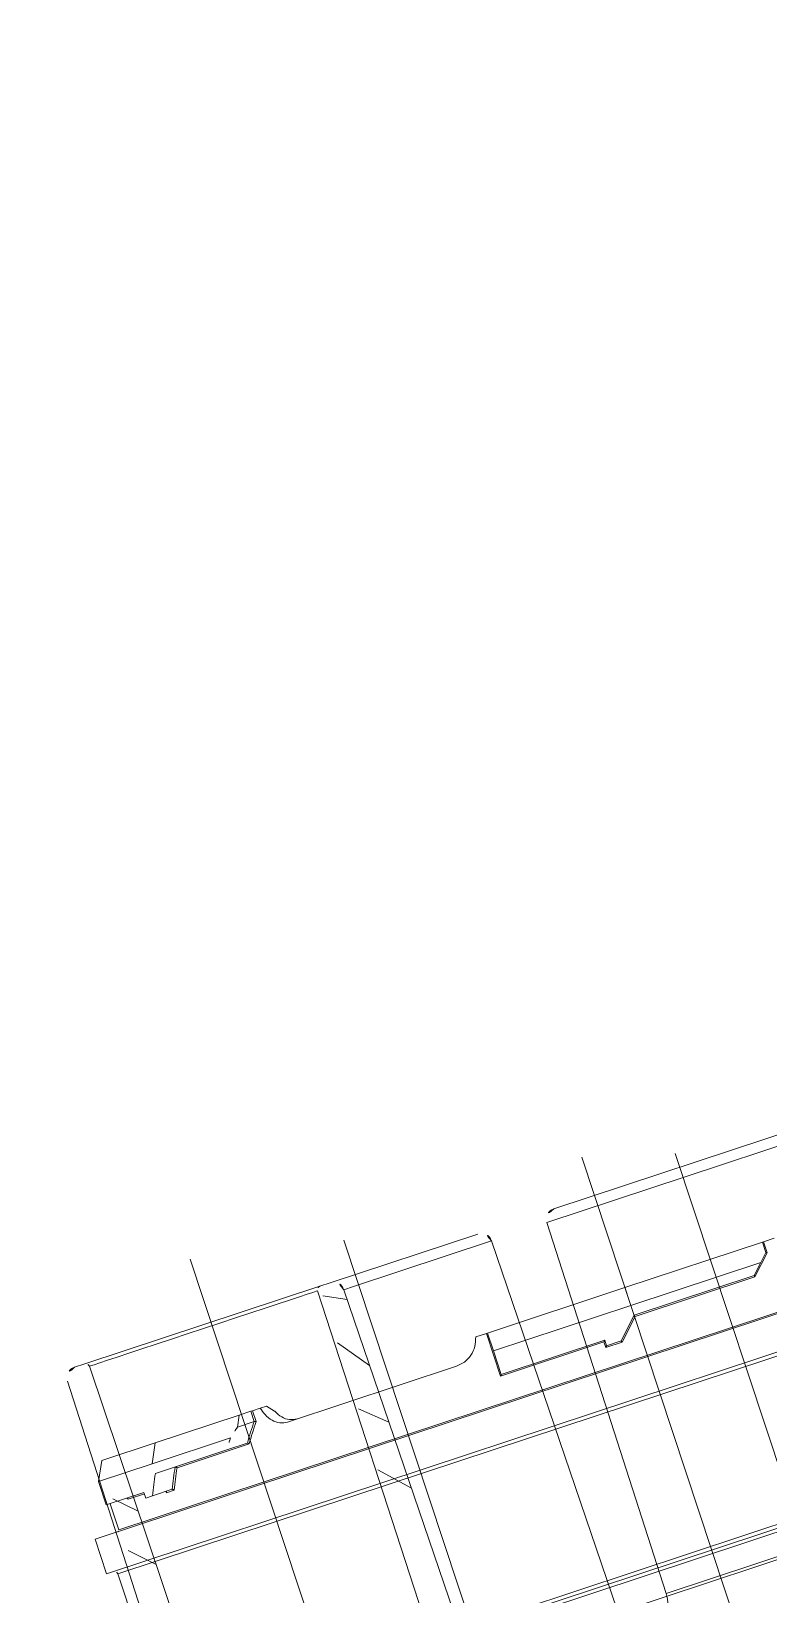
# Model space of a CAD drawing. Header units: metres. Extents: x 1956498 to 1957612, y 2277909 to 2278547.
# Drawn here: x 1957443.4868 to 1957443.5881, y 2278202.1555 to 2278202.3704 of the extents above; entities that cross this region are included whole.
import ezdxf

# ---------------------------------------------------------------- set-up
doc = ezdxf.new("R2010")
doc.units = ezdxf.units.M
doc.linetypes.add('CENTERX2', pattern=[4, 2.5, -0.5, 0.5, -0.5])
for name, color, linetype in [('UBS-100-Circulation intérieure lourde', 252, 'Continuous'), ('UBS-100-HSI150-D3-58', 3, 'Continuous'), ('UBS-100-HSI150-D7-33', 5, 'Continuous'), ('UBS_400_DETAIL POSTE HTA TOOLKIT UBS', 7, 'Continuous')]:
    doc.layers.add(name, color=color, linetype=linetype)
pattern_1 = [(45, (-451.7999274479062, -412.9644927030749), (-26.94076836320746, 26.94076836320746), []), (45, (-442.8196674479059, -412.9644927030749), (-26.94076836320746, 26.94076836320746), []), (45, (-433.8394074479056, -412.9644927030749), (-26.94076836320746, 26.94076836320746), []), (45, (-424.8591274479058, -412.9644927030749), (-26.94076836320746, 26.94076836320746), [])]

# ---------------------------------------------------------------- blocks, each defined once
blk = doc.blocks.new('HSI 150 D7.33 PROFIL')
at = {"linetype": 'Continuous', "lineweight": 0}
h = blk.add_hatch(dxfattribs=at)
h.set_pattern_fill('ANSI34', color=5, scale=2, style=0)
h.set_pattern_definition(pattern_1)
edge = h.paths.add_edge_path(flags=0)
edge.add_spline(control_points=[(-42.18747650339719, 76.50000000000364), (-42.21940463565443, 76.50000000000364), (-42.2515933274135, 76.5038193729124), (-42.28255304953018, 76.51162329729777), (-42.31608868634066, 76.52007652477914), (-42.34898597998836, 76.53343114234303), (-42.37806004763115, 76.55216065332934), (-42.39898626591275, 76.56564132071071), (-42.41838986647053, 76.58227311431256), (-42.43390673914655, 76.6017374834737), (-42.44491371180993, 76.61554463287757), (-42.45415210872488, 76.63107960425259), (-42.46047291289688, 76.64756712245435), (-42.46682336233425, 76.66413196892609), (-42.47031921587222, 76.68212920616861), (-42.47031921587222, 76.6998696217961)], knot_values=[0, 0, 0, 0, 9.57843967694358e-05, 9.57843967694358e-05, 9.57843967694358e-05, 0.0001999657453199459, 0.0001999657453199459, 0.0001999657453199459, 0.0002747402006094652, 0.0002747402006094652, 0.0002747402006094652, 0.0003275764189371982, 0.0003275764189371982, 0.0003275764189371982, 0.0003808495174563271, 0.0003808495174563271, 0.0003808495174563271, 0.0003808495174563271], weights=[1, 1, 1, 1, 1, 1, 1, 1, 1, 1, 1, 1, 1, 1, 1, 1], degree=3, periodic=0)
edge.add_line((-42.47031921587222, 76.6998696217961), (-42.47031921587222, 79.99999999998909))
edge.add_line((-42.47031921587222, 80.00000000000364), (-43.87224300451817, 80.00000000000364))
edge.add_line((-43.87224300451999, 80.00000000000364), (-46.47031921587404, 78.50000000000364))
edge.add_line((-46.47031921587222, 78.50000000000364), (-46.47031921587222, 74.75000000000364))
edge.add_line((-46.47031921587222, 74.75000000000364), (-45.47031921587222, 73.75000000000364))
edge.add_line((-45.47031921587222, 73.75000000000364), (35.02968078412778, 73.75000000000364))
edge.add_arc((37.77038427448679, 77.93193069980407), 5, 236.7604496358561, 270.2999999999885)
edge.add_line((37.79656409364179, 72.9319992385681), (98.03229874809949, 73.24739568995574))
edge.add_arc((98.02968078412778, 73.74738883617101), 0.5, 270.2999979438987, 360.0000000000008)
edge.add_line((98.52968078412778, 73.74738883617101), (98.52968078412778, 75.23942111666474))
edge.add_arc((97.02968078412778, 75.23942111666474), 1.5, 0, 89.49999999999977)
edge.add_line((97.04277058737534, 76.73936400126331), (43.48604810663528, 77.2067464376596))
edge.add_arc((43.52968078412778, 82.20655605297725), 5, 244.3309588677889, 269.5, ccw=False)
edge.add_line((41.36382009114823, 77.70000000000437), (38.42968078412741, 77.70000000000437))
edge.add_line((38.42968078412741, 77.70000000000437), (38.42968078412741, 77.70100000000457))
edge.add_line((38.42968078412741, 77.70100000000457), (32.67290367231908, 77.70100000000457))
edge.add_line((32.67290367231908, 77.70100000000457), (32.67290367231908, 77.4000000000051))
edge.add_line((32.67290367231908, 77.4000000000051), (26.22937280513179, 77.4000000000051))
edge.add_line((26.22937280513361, 77.4000000000051), (26.22937280513361, 77.70100000000457))
edge.add_line((26.22937280513361, 77.70100000000457), (9.9605674517843, 77.70100000000457))
edge.add_line((9.960567451782481, 77.70100000000457), (9.960567451782481, 77.75000000000364))
edge.add_line((9.960567451782481, 77.75000000000364), (9.339680784127268, 77.75000000000364))
edge.add_line((9.339680784127268, 77.75000000000364), (8.289680784127995, 79.5686533479493))
edge.add_line((8.289680784127995, 79.5686533479493), (7.239680784128723, 77.75000000000364))
edge.add_line((7.239680784126904, 77.75000000000364), (6.339680784127268, 77.75000000000364))
edge.add_line((6.339680784127268, 77.75000000000364), (5.289680784127995, 79.5686533479493))
edge.add_line((5.289680784127995, 79.5686533479493), (4.239680784128723, 77.75000000000364))
edge.add_line((4.239680784126904, 77.75000000000364), (3.339680784127268, 77.75000000000364))
edge.add_line((3.339680784127268, 77.75000000000364), (2.289680784127995, 79.5686533479493))
edge.add_line((2.289680784127995, 79.5686533479493), (1.529680784142329, 78.25229473422223))
edge.add_line((1.529680784142329, 78.25229473422223), (1.529680784127777, 79.50000000000364))
edge.add_line((1.529680784127777, 79.50000000000364), (1.029680784127777, 80.00000000000364))
edge.add_line((1.029680784127777, 80.00000000000364), (-8.470319215872223, 80.00000000000364))
edge.add_line((-8.470319215872223, 80.00000000000364), (-8.470319215872223, 79.00000000000364))
edge.add_arc((-8.970319215872223, 79.00000000000364), 0.5, 270, 360, ccw=False)
edge.add_line((-8.970319215872223, 78.50000000000364), (-30.97031921587222, 78.50000000000364))
edge.add_arc((-30.97031921587222, 79.00000000000364), 0.5, 180, 270, ccw=False)
edge.add_line((-31.47031921587222, 79.00000000000364), (-31.47031921587222, 80.00000000000364))
edge.add_line((-31.47031921587222, 80.00000000000364), (-36.47031921587222, 80.00000000000364))
edge.add_line((-36.47031921587222, 80.00000000000364), (-36.47031921587222, 76.70000000000437))
edge.add_arc((-36.67031921587295, 76.70000000000437), 0.2, 270, 360, ccw=False)
edge.add_line((-36.67031921587295, 76.50000000000364), (-42.18747650339901, 76.50000000000364))
h = blk.add_hatch(dxfattribs=at)
h.set_pattern_fill('ANSI34', color=5, scale=2, style=0)
h.set_pattern_definition(pattern_1)
edge = h.paths.add_edge_path(flags=0)
edge.add_line((38.52968078412778, -77.74999999999636), (38.52968078412778, -57.59132472234705))
edge.add_spline(control_points=[(38.52968078412778, -57.59132472234705), (38.52968078412778, -55.29002317176491), (38.60595216607726, -52.98905911443944), (38.59899870188201, -50.68776806895039), (38.59293596542375, -48.68126875726739), (38.52968078412778, -46.67515025566172), (38.52968078412778, -44.66864178457035)], knot_values=[0.07302566017090416, 0.07302566017090416, 0.07302566017090416, 0.07302566017090416, 0.07988167006823357, 0.07988167006823357, 0.07988167006823357, 0.08589778822727799, 0.08589778822727799, 0.08589778822727799, 0.08589778822727799], weights=[1, 1, 1, 1, 1, 1, 1], degree=3, periodic=0)
edge.add_line((38.52968078412778, -44.66864178457035), (38.52968078412778, 12.27803177556052))
edge.add_line((38.52968078412778, 12.27803177556052), (38.82968078412705, 12.27803177556052))
edge.add_line((38.82968078412705, 12.27803177556052), (38.82968078412705, 13.59385217830277))
edge.add_line((38.82968078412705, 13.59385217830277), (38.52968078412778, 13.59385217830277))
edge.add_line((38.52968078412778, 13.59385217830277), (38.52968078412778, 16.03698272908514))
edge.add_line((38.52968078412778, 16.0369827290815), (38.82968078412705, 16.0369827290815))
edge.add_line((38.82968078412705, 16.0369827290815), (38.82968078412705, 17.39553638422876))
edge.add_line((38.82968078412705, 17.39553638422876), (38.52968078412778, 17.39553638422876))
edge.add_line((38.52968078412778, 17.39553638422876), (38.52968078412778, 19.0026111013467))
edge.add_line((38.52968078412778, 19.0026111013467), (38.82968078412705, 19.0026111013467))
edge.add_line((38.82968078412705, 19.0026111013467), (38.82968078412705, 24.21563815759509))
edge.add_line((38.82968078412705, 24.21563815759509), (38.52968078412778, 24.21563815759509))
edge.add_line((38.52968078412778, 24.21563815759509), (38.52968078412778, 31.29344394702639))
edge.add_arc((43.52968078412778, 31.29344394703003), 5, 90.4999999999992, 180, ccw=False)
edge.add_line((43.48604810663528, 36.29325356235131), (97.04277058737534, 36.7606359987476))
edge.add_arc((97.02968078412778, 38.26057888334253), 1.5, 270.5000000000011, 360.0000000000008)
edge.add_line((98.52968078412778, 38.26057888334253), (98.52968078412778, 39.75261116383626))
edge.add_arc((98.02968078412778, 39.75261116383626), 0.5, 0, 89.70000205610212)
edge.add_line((98.03229874810131, 40.25260431005518), (40.0558606032846, 40.55617100447125))
edge.add_arc((40.02968078412778, 35.55623954323528), 5, 89.69999999999989, 180)
edge.add_line((35.02968078412778, 35.55623954323528), (35.02968078412778, -73.74999999999636))
edge.add_line((35.02968078412778, -73.74999999999636), (-45.47031921587222, -73.74999999999636))
edge.add_line((-45.47031921587222, -73.74999999999636), (-46.47031921587222, -74.74999999999636))
edge.add_line((-46.47031921587222, -74.74999999999636), (-46.47031921587222, -78.49999999999636))
edge.add_line((-46.47031921587222, -78.49999999999636), (-43.87224300451817, -79.99999999999636))
edge.add_line((-43.87224300451999, -79.99999999999636), (-42.47031921587404, -79.99999999999636))
edge.add_line((-42.47031921587222, -79.99999999998181), (-42.47031921587222, -76.69993481084384))
edge.add_spline(control_points=[(-42.47031921587222, -76.69993481084384), (-42.47031921587222, -76.68705989888622), (-42.46853347886281, -76.67414367510355), (-42.46514401679633, -76.66179051567815), (-42.4604200115391, -76.64457350927842), (-42.45246189830868, -76.62805261939502), (-42.4424249539843, -76.61328775286165), (-42.42982277475494, -76.59474929251519), (-42.41366234989255, -76.57840537745142), (-42.39590230221802, -76.56472801879136), (-42.3718997971082, -76.54624322206291), (-42.34432842457682, -76.5320015332436), (-42.31582069142678, -76.52174886958164), (-42.27498974634727, -76.50706422437361), (-42.23086780299855, -76.49999999999636), (-42.18747650339719, -76.49999999999636)], knot_values=[0, 0, 0, 0, 3.842916870896637e-05, 3.842916870896637e-05, 3.842916870896637e-05, 9.229715289452037e-05, 9.229715289452037e-05, 9.229715289452037e-05, 0.0001600213967770137, 0.0001600213967770137, 0.0001600213967770137, 0.0002517404017867858, 0.0002517404017867858, 0.0002517404017867858, 0.0003837556063044025, 0.0003837556063044025, 0.0003837556063044025, 0.0003837556063044025], weights=[1, 1, 1, 1, 1, 1, 1, 1, 1, 1, 1, 1, 1, 1, 1, 1], degree=3, periodic=0)
edge.add_line((-42.18747650339719, -76.49999999999636), (-36.67031921587295, -76.49999999999636))
edge.add_arc((-36.67031921587295, -76.69999999999709), 0.2, -7.958078640513122e-13, 89.9999999999992, ccw=False)
edge.add_line((-36.47031921587222, -76.69999999999709), (-36.47031921587222, -79.99999999999636))
edge.add_line((-36.47031921587222, -79.99999999999636), (-31.47031921587222, -79.99999999999636))
edge.add_line((-31.47031921587222, -79.99999999999636), (-31.47031921587222, -78.99999999999636))
edge.add_arc((-30.97031921587222, -78.99999999999636), 0.5, 89.9999999999992, 180, ccw=False)
edge.add_line((-30.97031921587222, -78.49999999999636), (-8.970319215872223, -78.49999999999636))
edge.add_arc((-8.970319215872223, -78.99999999999636), 0.5, -7.958078640513122e-13, 89.9999999999992, ccw=False)
edge.add_line((-8.470319215872223, -78.99999999999636), (-8.470319215872223, -79.99999999999636))
edge.add_line((-8.470319215872223, -79.99999999999636), (1.029680784127777, -79.99999999999636))
edge.add_line((1.029680784127777, -79.99999999999636), (1.529680784127777, -79.49999999999636))
edge.add_line((1.529680784127777, -79.49999999999636), (1.529680784127777, -77.74999999999636))
edge.add_line((1.529680784127777, -77.74999999999636), (2.739680784128723, -77.74999999999636))
edge.add_line((2.739680784126904, -77.74999999999636), (3.789680784126176, -79.56865334794202))
edge.add_line((3.789680784127995, -79.56865334794202), (4.839680784127268, -77.74999999999636))
edge.add_line((4.839680784127268, -77.74999999999636), (5.739680784126904, -77.74999999999636))
edge.add_line((5.739680784126904, -77.74999999999636), (6.789680784126176, -79.56865334794202))
edge.add_line((6.789680784127995, -79.56865334794202), (7.839680784127268, -77.74999999999636))
edge.add_line((7.839680784127268, -77.74999999999636), (8.739680784126904, -77.74999999999636))
edge.add_line((8.739680784126904, -77.74999999999636), (9.789680784126176, -79.56865334794202))
edge.add_line((9.789680784127995, -79.56865334794202), (10.83968078412727, -77.74999999999636))
edge.add_line((10.83968078412727, -77.74999999999636), (11.7396807841269, -77.74999999999636))
edge.add_line((11.7396807841269, -77.74999999999636), (12.78968078412618, -79.56865334794202))
edge.add_line((12.789680784128, -79.56865334794202), (13.83968078412727, -77.74999999999636))
edge.add_line((13.83968078412727, -77.74999999999636), (14.7396807841269, -77.74999999999636))
edge.add_line((14.7396807841269, -77.74999999999636), (15.78968078412618, -79.56865334794202))
edge.add_line((15.789680784128, -79.56865334794202), (16.83968078412727, -77.74999999999636))
edge.add_line((16.83968078412727, -77.74999999999636), (17.7396807841269, -77.74999999999636))
edge.add_line((17.7396807841269, -77.74999999999636), (18.78968078412618, -79.56865334794202))
edge.add_line((18.789680784128, -79.56865334794202), (19.83968078412727, -77.74999999999636))
edge.add_line((19.83968078412727, -77.74999999999636), (20.7396807841269, -77.74999999999636))
edge.add_line((20.7396807841269, -77.74999999999636), (21.78968078412618, -79.56865334794202))
edge.add_line((21.789680784128, -79.56865334794202), (22.83968078412727, -77.74999999999636))
edge.add_line((22.83968078412727, -77.74999999999636), (23.7396807841269, -77.74999999999636))
edge.add_line((23.7396807841269, -77.74999999999636), (24.78968078412618, -79.56865334794202))
edge.add_line((24.789680784128, -79.56865334794202), (25.83968078412727, -77.74999999999636))
edge.add_line((25.83968078412727, -77.74999999999636), (26.7396807841269, -77.74999999999636))
edge.add_line((26.7396807841269, -77.74999999999636), (27.78968078412618, -79.56865334794202))
edge.add_line((27.789680784128, -79.56865334794202), (28.83968078412727, -77.74999999999636))
edge.add_line((28.83968078412727, -77.74999999999636), (29.7396807841269, -77.74999999999636))
edge.add_line((29.7396807841269, -77.74999999999636), (30.78968078412618, -79.56865334794202))
edge.add_line((30.789680784128, -79.56865334794202), (31.83968078412727, -77.74999999999636))
edge.add_line((31.83968078412727, -77.74999999999636), (32.7396807841269, -77.74999999999636))
edge.add_line((32.7396807841269, -77.74999999999636), (33.78968078412618, -79.56865334794202))
edge.add_line((33.789680784128, -79.56865334794202), (34.83968078412727, -77.74999999999636))
edge.add_line((34.83968078412727, -77.74999999999636), (35.7396807841269, -77.74999999999636))
edge.add_line((35.7396807841269, -77.74999999999636), (36.78968078412618, -79.56865334794202))
edge.add_line((36.789680784128, -79.56865334794202), (37.83968078412727, -77.74999999999636))
edge.add_line((37.83968078412727, -77.74999999999636), (38.52968078412778, -77.74999999999636))
at = {"color": 5, "linetype": 'Continuous', "lineweight": 15}
for p, q in [((43.48604810663528, 77.20674643765597), (97.04277058737534, 76.73936400126331)), ((98.52968078412778, 73.74738883617101), (98.52968078412778, 75.23942111666474)), ((37.79656409364179, 72.9319992385681), (98.03229874810131, 73.2473956899521)), ((98.52968078412778, 73.74738883617101), (98.52968078412778, 39.75261116383626)), ((98.03229874810131, 40.25260431005518), (40.0558606032846, 40.55617100447125)), ((98.52968078412778, 38.26057888334253), (98.52968078412778, 39.75261116383626)), ((97.04277058737534, 36.76063599874396), (43.48604810663528, 36.29325356235131)), ((97.04277058737534, 35.38304625548699), (97.04277058737534, 36.76063599874396)), ((98.52968078412778, 38.26057888334253), (98.52968078412778, 16.89362513882588)), ((97.04277058737534, 15.39368225422731), (97.04277058737534, 35.38304625548699)), ((43.48604810663528, 14.92629981783102), (97.04277058737534, 15.39368225422731)), ((97.04277058737534, 7.361300999240484), (43.48604810663528, 7.828683435636776)), ((43.48604810663528, 7.828683435636776), (43.48604810663528, -12.62806300201919)), ((97.04277058737534, -12.62806300201919), (97.04277058737534, 7.361300999240484)), ((98.52968078412778, 5.861358114645554), (98.52968078412778, -31.1174841186803)), ((97.04277058737534, -31.14061925220085), (97.04277058737534, -12.62806300201919))]:
    blk.add_line(p, q, dxfattribs=at)
at = {"color": 5, "linetype": 'CENTERX2', "lineweight": 0}
for p, q in [((34.02968078412778, 55.50000000000364), (107.653353649057, 55.50000000000364)), ((42.52968078412778, 34.60368400316293), (103.4994261270203, 34.60368400316293)), ((104.0928443444536, 3.637978807091713e-12), (-49.0930020688138, 3.637978807091713e-12)), ((42.52968078412778, -12.34991183457169), (100.5323350398503, -12.34991183457169))]:
    blk.add_line(p, q, dxfattribs=at)
at = {"color": 5, "linetype": 'Continuous', "lineweight": 15, "flags": 128}
blk.add_lwpolyline([(98.03229874810131, 40.25260431005518), (98.03229874828321, 40.42052401089677), (98.03229874882709, 40.92086475255928), (98.03229874972203, 41.7434410404021), (98.03229875094985, 42.8715075933178), (98.03229875248326, 44.28210022937128), (98.03229875429315, 45.94650335029655), (98.03229875634315, 47.83083450830236), (98.0322987585896, 49.89673415496509), (98.03229876098885, 52.10214653104777), (98.03229876348996, 54.40217580045646), (98.03229876604382, 56.75000000000364), (98.03229876859768, 59.09782419955081), (98.0322987710988, 61.39785346895951), (98.03229877349804, 63.60326584504219), (98.0322987757445, 65.66916549170492), (98.0322987777945, 67.55349664971072), (98.03229877960439, 69.217899770636), (98.0322987811378, 70.62849240668947), (98.03229878236561, 71.75655895960517), (98.03229878325874, 72.579135247448), (98.03229878380444, 73.0794759891105), (98.03229874810131, 73.2473956899521)], dxfattribs=at)
at = {"color": 5, "linetype": 'Continuous', "lineweight": 15}
for centre, radius, start, end in [((97.02968078412778, 75.23942111666474), 1.500000000000114, 0, 89.50000000003529), ((98.02968078412778, 73.74738883617101), 0.5000000000001137, 270.2999979438461, 0), ((98.02968078412778, 39.75261116383626), 0.5000000000001137, 0, 89.70000205615389), ((97.02968078412778, 38.26057888334253), 1.500000000000114, 270.4999999999647, 0), ((97.02968078412778, 16.89362513882588), 1.500000000000114, 270.4999999999647, 0), ((43.52968078412778, 12.82849305095806), 5.000000000000028, 196.8699471623448, 269.5000000000352), ((97.02968078412778, 5.861358114645554), 1.500000000000114, 0, 89.50000000003529)]:
    blk.add_arc(centre, radius, start, end, dxfattribs=at)
blk = doc.blocks.new('HSI 150 D3.58 PROFIL')
at = {"color": 3, "linetype": 'Continuous', "lineweight": 15}
for p, q in [((-43.10000000000036, 71.4050140073814), (-43.10000000000036, -94.5949859926186)), ((-75.19684949293332, -91.5949859926186), (-75.19684949293332, 68.4050140073814)), ((-70.19684949293332, -51.5949859926186), (-70.19684949293332, 68.4050140073814)), ((-69.69684949293332, 66.9050140073814), (-69.69684949293332, -50.8449859926186)), ((-47.69684949293332, -90.0949859926186), (-47.69684949293332, 66.9050140073814)), ((-47.19684949293332, -91.0949859926186), (-47.19684949293332, 67.9050140073814)), ((-46.69684949293332, 68.4050140073814), (-46.69684949293332, -91.5949859926186)), ((-75.39684949293405, -88.0949859926186), (-75.39684949293405, 64.9050140073814)), ((-85.19684949293332, 8.452602012581337), (-85.19684949293332, 9.99265793343875)), ((-85.19684949293332, 8.452602012581337), (-83.61400678045356, 8.452602012581337)), ((-85.19684949293332, 8.305014007364662), (-85.19684949293332, 8.452602012581337)), ((-85.19684949293332, 8.305014007379214), (-83.6968494928933, 8.305014007379214)), ((-85.19684949293332, -11.5949859926186), (-85.19684949293332, 8.305014007379214)), ((-83.69684949278053, 8.305014007175487), (-82.59877328158109, 7.206937795941485)), ((-83.61400678043537, 8.45260201259589), (-80.99684949293078, 5.842269124714221)), ((-82.59877328157927, 7.206937795941485), (-82.59877328157927, -11.59498599262224)), ((-82.59877328157927, 7.206937795941485), (-81.19684949291877, 5.805014007237332)), ((-81.19684949293332, 5.805014007321006), (-81.19684949293332, -11.5949859926186)), ((-80.9968494929326, 5.842269124714221), (-80.9968494929326, -11.51235929764516)), ((-85.19684949293332, -11.5949859926186), (-82.59877328157927, -11.59498599262224)), ((-85.19684949293332, -31.49498599263097), (-85.19684949293332, -11.5949859926186)), ((-82.59877328157927, -11.59498599262224), (-82.59877328157927, -31.49498599262733)), ((-81.19684949292241, -11.59498599260769), (-78.39684949293041, -14.39498599259969)), ((-80.99684949293442, -11.51235929764516), (-78.19684949293878, -14.30505812423871)), ((-78.39684949293405, -14.39498599259969), (-78.39684949293405, -16.49498599266735)), ((-78.19684949293332, -14.30505812423507), (-78.19684949293332, -16.68168742683338)), ((-78.39684949293405, -16.49498599266735), (-79.19684949293332, -16.49498599264916)), ((-79.19684949293332, -16.49498599264916), (-79.19684949293332, -31.49498599262733)), ((-78.9968494929326, -16.68168742683338), (-78.9968494929326, -31.64257399784765)), ((-78.19684949293332, -16.68168742683338), (-78.9968494929326, -16.68168742683338)), ((-82.59877328157927, -31.49498599262733), (-85.1968494929315, -31.49498599262733)), ((-85.19684949293332, -31.64257399784765), (-85.19684949293332, -31.4949859926237)), ((-85.19684949293332, -33.18262991868323), (-85.19684949293332, -31.64257399784765)), ((-78.9968494929326, -31.64257399784765), (-85.19684949293332, -31.64257399784765)), ((-79.19684949293332, -31.49498599262733), (-82.59877328157927, -31.49498599262733)), ((-82.19684949293332, -36.95277548345621), (-82.19684949293332, -61.42148608719799)), ((-69.69684949293332, -50.8449859926186), (-69.69684949293332, -90.0949859926186)), ((-70.19684949293332, -91.5949859926186), (-70.19684949293332, -51.5949859926186)), ((-84.19684949293332, -62.64000680788376), (-85.19684949293332, -63.45865001411221)), ((-85.19684949293332, -63.45865001411221), (-85.19684949293332, -64.35954445492098)), ((-85.19684949293332, -65.50677020258445), (-85.19684949293332, -64.35954445492098)), ((-85.19684949293332, -65.50677020258445), (-83.61400678046266, -65.50677020258445)), ((-85.19684949293332, -65.7477160435883), (-85.19684949293332, -65.50677020258445)), ((-83.69597497921677, -65.7477160436465), (-85.19684949293332, -65.7477160435883)), ((-85.19684949293332, -65.7477160435883), (-85.19684949293332, -67.40728522241989)), ((-83.69684949294606, -65.76147039802527), (-83.69597497914219, -65.74771604368289)), ((-83.69684949294606, -68.18232131106197), (-83.69684949294606, -65.76147039802527)), ((-85.19684949293332, -67.40728522247082), (-83.69684949297516, -68.18232131113837)), ((-85.19684949293332, -79.57798018969697), (-85.19684949293332, -67.40728522241989)), ((-81.19684949293332, -67.5873155224399), (-81.19423794653267, -67.56050221362602)), ((-81.19684949293332, -67.5873155225454), (-81.19684949293332, -70.51842867369851)), ((-80.9968494929326, -67.38328907301911), (-80.9968494929326, -77.80457739081612)), ((-82.59877328157563, -69.53543592179994), (-82.59877328158109, -80.87701829535945)), ((-81.19684949293332, -70.51842867369851), (-81.19684949293332, -80.87701829535945)), ((-78.39684949293405, -79.37481675410163), (-78.39684949293405, -79.37921958533843)), ((-78.39684949293405, -79.37921958529842), (-78.39684949293405, -82.23457004671582)), ((-78.19684949291695, -79.15938039831963), (-78.19684949293332, -80.24266033068488)), ((-82.59877328158109, -80.87701829535945), (-85.19684949293332, -79.57798018969697)), ((-85.19684949293332, -87.30728522250502), (-85.19684949293332, -79.57798018969697)), ((-82.59877328158109, -80.87701829535945), (-82.59877328158109, -88.64932638874598)), ((-78.19684949293332, -80.24266033068488), (-78.35080039394234, -80.24266033068488)), ((-78.39684949293405, -83.19693824270144), (-79.19684949293332, -83.19693824269052)), ((-79.19684949293332, -83.19693824269052), (-79.19684949293332, -88.64932638874598)), ((-78.9968494929326, -83.19693824270144), (-78.9968494929326, -85.55435820782805)), ((-78.39684949293405, -82.23457004671582), (-78.39684949293405, -83.19693824270144)), ((-78.9968494929326, -85.55435820782805), (-79.07700266634674, -85.55435820782805)), ((-82.59877328158109, -88.64932638874598), (-85.19684949293514, -87.30728522249046)), ((-79.19684949293332, -88.0949859926186), (-75.39684949293405, -88.0949859926186)), ((-79.19684949293332, -88.64932638874598), (-82.59877328158109, -88.64932638874598)), ((-69.69684949293332, -90.0949859926186), (-47.69684949293332, -90.0949859926186)), ((-75.19684949293332, -91.5949859926186), (-70.19684949293332, -91.5949859926186))]:
    blk.add_line(p, q, dxfattribs=at)
for centre, radius, start, end in [((-75.39684949293405, -88.29498599261933), 0.2000000000000455, 0, 90), ((-69.69684949293332, -90.5949859926186), 0.5000000000000568, 90, 180)]:
    blk.add_arc(centre, radius, start, end, dxfattribs=at)
for centre, major_axis, ratio, start_param, end_param in [((-63.65542813692991, -11.66569667073782), (-66.42414846898377, 66.42414847069415), 0.5773502691896221, 1.830030252550944, 1.863686237892982), ((-63.51400678069149, -11.5949859926186), (66.51069344903999, -66.16428535554093), 0.5773463333434169, 4.968570452199137, 5.00376722989132), ((14.88614470075663, -50.93648309008859), (126.6627665305903, -98.8952996797749), 0.5085678802247583, 4.281702949754272, 4.293302228151195), ((-63.79684949315379, -11.5949859926186), (-69.28203230141735, 69.28203230320122), 0.5773502691896204, 1.857151794037512, 1.875142683175731), ((-81.0554281367331, -11.66569667073782), (-66.4241484702664, 66.42414847026669), 0.5773502691896204, 2.092551276626165, 2.129064089267149), ((-80.91400678049649, -11.5949859926186), (66.51069345032198, -66.16428535511284), 0.5773463333433796, 5.232646524591429, 5.269159805812451), ((-81.19684949291332, -11.5949859926186), (-69.28203230275506, 69.28203230275534), 0.5773502691896203, 2.094395102392936, 2.129402252168336)]:
    blk.add_ellipse(centre, major_axis=major_axis, ratio=ratio, start_param=start_param, end_param=end_param, dxfattribs=at)
for points, knots in [([(-83.61400678045356, 8.452602012581337), (-83.61444139006198, 8.451616114329227), (-83.62380958355607, 8.430364661511703), (-83.6423537407918, 8.390239040229062), (-83.66642817606771, 8.343595628441108), (-83.68606154145164, 8.311392147017614), (-83.69266818592587, 8.307141542736645), (-83.69597497917857, 8.305014007401041)], [0, 0, 0, 0, 0.01218882533923799, 0.2627352733012942, 0.5171300318791019, 0.7583113244075596, 1, 1, 1, 1]), ([(-80.9968494929326, 5.842269124714221), (-80.99789478591993, 5.841856829974859), (-81.00497120541331, 5.839065678999759), (-81.03446287623592, 5.827816707038437), (-81.08327440128232, 5.811612411162059), (-81.13717868837193, 5.798839545583178), (-81.17765095973664, 5.794596266128792), (-81.18870585945842, 5.799798941079644), (-81.19423794652903, 5.802402460929443)], [0, 0, 0, 0, 0.01154587285239369, 0.07816319517541, 0.3261532491187226, 0.5571406877737168, 0.7783845771581019, 1, 1, 1, 1]), ([(-80.9968494929326, -11.51235929764516), (-80.99788483108932, -11.51278797856503), (-81.01748913245319, -11.52090512354698), (-81.05874862067867, -11.53798185001506), (-81.11461566366233, -11.56108685930667), (-81.16025442487262, -11.57994190311365), (-81.19086665431314, -11.59256657880542), (-81.19485441543475, -11.59417923843648), (-81.19684945043628, -11.5949860351102)], [0, 0, 0, 0, 0.01032068066398637, 0.1954238165649495, 0.4105274360449735, 0.6110668281999526, 0.8054208193091901, 0.9999999999999999, 0.9999999999999999, 0.9999999999999999, 0.9999999999999999]), ([(-78.19684949293332, -14.30505812423507), (-78.1978850599262, -14.30548663329319), (-78.2175344255811, -14.31361737832412), (-78.25883738041557, -14.33093114018629), (-78.31472533775377, -14.3550224927094), (-78.36033364839386, -14.37550191744231), (-78.39090858546115, -14.39017309474002), (-78.39486842850602, -14.39332138896498), (-78.39684949293405, -14.39489644475179)], [0, 0, 0, 0, 0.0103185544908889, 0.1957894098654838, 0.4107744049883394, 0.6112194027644453, 0.8054974901357099, 1, 1, 1, 1]), ([(-78.9968494929326, -16.68168742683338), (-78.99751660456604, -16.68102280579842), (-79.01236009008062, -16.6662347370293), (-79.05366891865924, -16.62539257625394), (-79.11207445814034, -16.56887399260086), (-79.160213790954, -16.52411349813337), (-79.18823574313865, -16.49958552325188), (-79.19368913812468, -16.49652222951045), (-79.19642400688463, -16.49498599266008)], [0, 0, 0, 0, 0.007700147548850676, 0.1713311879981576, 0.4772838534796945, 0.6989762532276933, 0.8490370782218041, 1, 1, 1, 1]), ([(-78.19684949293332, -16.68168742683338), (-78.19751660456677, -16.68102280579842), (-78.21236009007953, -16.6662347370293), (-78.25366891865997, -16.62539257625394), (-78.31207445814107, -16.56887399260086), (-78.36021379095473, -16.52411349813337), (-78.38823574313756, -16.49958552325188), (-78.39368913812541, -16.49652222951045), (-78.39642400688354, -16.49498599266008)], [0, 0, 0, 0, 0.00770014754886333, 0.1713311879981685, 0.4772838534796967, 0.6989762532276788, 0.8490370782218082, 1, 1, 1, 1]), ([(-78.9968494929326, -31.64257399784765), (-78.99751657705747, -31.64193164617245), (-79.01459087378134, -31.62549038680299), (-79.05768844920203, -31.58544299117057), (-79.11622142334272, -31.53645320979922), (-79.16644382906088, -31.50138224942202), (-79.18265719655574, -31.49696585773927), (-79.18992563718166, -31.4949859926237)], [0, 0, 0, 0, 0.00864576056558864, 0.2212918519975395, 0.5574409241607183, 0.8016010944641575, 1, 1, 1, 1]), ([(-85.19684949293332, -33.18262991868323), (-84.77510403697124, -33.33458544455061), (-83.93193179111768, -33.63838168042275), (-82.9589827553009, -34.5716436270377), (-82.31566290604678, -35.70981166447746), (-82.23565615986809, -36.54680041993561), (-82.19684949293332, -36.95277548345621)], [0, 0, 0, 0, 0.2514985033688994, 0.5028069773280802, 0.7588402859111664, 1, 1, 1, 1]), ([(-82.19684949293332, -60.02150170411187), (-82.24284428397186, -60.37242775718187), (-82.33483633277501, -61.0742986836849), (-83.04874162183478, -61.98693058060235), (-83.76779229398562, -62.45398984872008), (-84.18102524544156, -62.6331462345006), (-84.19684949293332, -62.64000680788376)], [0, 0, 0, 0, 0.3293979761046917, 0.6588136180071801, 0.986934687250454, 1, 1, 1, 1]), ([(-82.19684949293332, -61.42148608719799), (-82.24258926569382, -61.7739141545826), (-82.33407110077678, -62.47878793058044), (-83.04804174563105, -63.39179373318257), (-84.03416831697177, -64.05624034337234), (-84.83472423982494, -64.2650782500532), (-85.19684949293332, -64.35954445492098)], [0, 0, 0, 0, 0.2618177103639088, 0.5236485263408204, 0.7845261111145898, 1, 1, 1, 1]), ([(-83.61400678046266, -65.50677020258445), (-83.61444139008745, -65.50749962514237), (-83.62380958387439, -65.52322263611131), (-83.64235374072632, -65.55957062531161), (-83.66642817615138, -65.62144491205254), (-83.68606154150257, -65.68764712666962), (-83.6926681859677, -65.72767904993452), (-83.69597497921677, -65.7477160436465)], [0, 0, 0, 0, 0.01218882540603602, 0.2627352733399033, 0.5171300319019344, 0.7583113244162485, 1, 1, 1, 1]), ([(-80.9968494929326, -67.38328907301911), (-80.99789478591993, -67.38358348589827), (-81.00497120540058, -67.38557660078732), (-81.03446287625229, -67.39510952230557), (-81.08327440127687, -67.41861007187981), (-81.13717868837375, -67.4609616252128), (-81.17765095973664, -67.50988477363353), (-81.1887058594566, -67.54362029959157), (-81.19423794652903, -67.56050221364785)], [0, 0, 0, 0, 0.01154587287702613, 0.07816319519818901, 0.3261532491355905, 0.5571406877847336, 0.7783845771632889, 1, 1, 1, 1]), ([(-80.9968494929326, -77.80457739081612), (-80.99788483108932, -77.80479668926273), (-81.01748913234223, -77.80894914211967), (-81.05874862073324, -77.82311473301525), (-81.11461566364778, -77.85841681466991), (-81.16025442487626, -77.90714504723655), (-81.19086665431314, -77.96268342011172), (-81.19485441543293, -78.0002349415845), (-81.19684945043628, -78.0190215733528)], [0, 0, 0, 0, 0.01032068072035325, 0.1954238166130781, 0.4105274360833594, 0.6110668282291967, 0.8054208193297037, 1, 1, 1, 1]), ([(-78.19684949291695, -79.15938039831963), (-78.19788505991528, -79.15958605996275), (-78.21753442546833, -79.16348838673366), (-78.25883738046832, -79.1772469047537), (-78.31472533773922, -79.212345221742), (-78.3603336483975, -79.26128886598599), (-78.39090858546115, -79.31743702254971), (-78.39486842850602, -79.35568281782616), (-78.39684949293405, -79.37481675410163)], [0, 0, 0, 0, 0.01031855459840989, 0.1957894099529399, 0.4107744050523649, 0.6112194028066892, 0.8054974901567935, 1, 1, 1, 1]), ([(-78.19684949293332, -80.24266033068488), (-78.19751660456677, -80.24236828019275), (-78.21236009007771, -80.23587004658111), (-78.2536689186636, -80.2220042787958), (-78.31207445814107, -80.21917208502782), (-78.36021379095473, -80.2421112018892), (-78.38823574313756, -80.27665191724736), (-78.39368913812541, -80.30694129885524), (-78.39642400688354, -80.32213137470535)], [0, 0, 0, 0, 0.00770014754890437, 0.1713311880024234, 0.4772838534839539, 0.698976253231945, 0.8490370782257972, 1, 1, 1, 1]), ([(-78.9968494929326, -85.55435820782805), (-78.99751657705747, -85.55419007623277), (-79.01459087376861, -85.54988667788348), (-79.05768844921113, -85.5443827063973), (-79.11622142333908, -85.55689792190606), (-79.16644382906088, -85.59349576963359), (-79.18265719655574, -85.63093297311207), (-79.18992563717984, -85.64771604367343)], [0, 0, 0, 0, 0.00864576056559785, 0.2212918519886987, 0.5574409241524767, 0.8016010944567438, 0.9999999999999999, 0.9999999999999999, 0.9999999999999999, 0.9999999999999999])]:
    blk.add_open_spline(points, degree=3, knots=knots, dxfattribs=at)
blk = doc.blocks.new('UBS_PDT C1752')
at = {"layer": 'UBS-100-HSI150-D3-58', "xscale": 0.001, "yscale": 0.001, "zscale": 0.001, "rotation": 180}
blk.add_blockref('HSI 150 D3.58 PROFIL', (2.667003043403383, -0.8968695892253891), dxfattribs=at)
at = {"layer": 'UBS-100-HSI150-D7-33', "xscale": 0.001, "yscale": 0.001, "zscale": 0.001}
blk.add_blockref('HSI 150 D7.33 PROFIL', (2.667003043403383, -0.8852746032061987), dxfattribs=at)

msp = doc.modelspace()

# ---------------------------------------------------------------- hatches: boundary and pattern name
at = {"layer": 'UBS-100-Circulation intérieure lourde', "transparency": 33554687}
h = msp.add_hatch(color=256, dxfattribs=at)
h.dxf.hatch_style = 1
edge = h.paths.add_edge_path()
edge.add_line((1957100.904591382, 2278468.555866703), (1957100.753361517, 2278472.558173093))
edge.add_line((1957100.753361517, 2278472.558173093), (1957132.816654769, 2278473.769706397))
edge.add_line((1957132.816654769, 2278473.769706397), (1957132.808612478, 2278474.269761042))
edge.add_line((1957132.808612478, 2278474.269761042), (1957136.783818054, 2278474.420594237))
edge.add_line((1957136.783818054, 2278474.420594237), (1957136.813778432, 2278473.92137124))
edge.add_line((1957136.813778432, 2278473.92137124), (1957168.819853343, 2278475.135793599))
edge.add_line((1957168.819853343, 2278475.135793599), (1957168.958625583, 2278471.138123934))
edge.add_arc((1957169.336977691, 2278460.238777386), 10.90591149256798, 91.98812632865867, 146.5138370634228)
edge.add_arc((1957147.782390997, 2278474.560560356), 14.97295363485333, 272.12011294739364, 326.31405675284907, ccw=False)
edge.add_line((1957148.336308048, 2278459.597856174), (1957137.373009112, 2278459.181870291))
edge.add_line((1957137.373009112, 2278459.181870291), (1957139.756809385, 2278396.356865772))
edge.add_arc((1957150.748899526, 2278396.773944095), 11.00000000018047, 182.1729597419471, 212.5768232497092)
edge.add_arc((1957160.318095263, 2278402.888247491), 22.35580085564231, 212.576823236195, 215.8159889456511)
edge.add_line((1957142.18976407, 2278389.805990803), (1957161.181589846, 2278366.263666817))
edge.add_line((1957161.181589846, 2278366.263666817), (1957173.172571108, 2278351.399553539))
edge.add_arc((1957181.763192118, 2278358.269868718), 11.0000000000305, 218.6509348811032, 236.6019506149951)
edge.add_line((1957175.708216624, 2278349.086336078), (1957180.739224132, 2278345.769243584))
edge.add_arc((1957186.794199627, 2278354.952776224), 10.99999999965227, 236.6019506092874, 248.5926727573044)
edge.add_line((1957182.779245289, 2278344.711675617), (1957212.706367968, 2278332.978949256))
edge.add_arc((1957216.721322306, 2278343.220049854), 10.99999999124453, 248.592672742742, 263.4648716894179)
edge.add_line((1957215.469386391, 2278332.291524964), (1957237.256257819, 2278329.795692536))
edge.add_arc((1957238.508193734, 2278340.724217435), 11.00000000050915, 263.4648716925292, 282.4663375182736)
edge.add_line((1957240.882719537, 2278329.983564418), (1957257.158739038, 2278333.581839886))
edge.add_arc((1957260.396728769, 2278318.935494864), 15.00000000056504, 70.81176229011601, 102.46633751617708, ccw=False)
edge.add_line((1957265.326820291, 2278333.102152818), (1957277.43753311, 2278328.887543925))
edge.add_line((1957277.43753311, 2278328.887543925), (1957282.107586167, 2278327.262334291))
edge.add_arc((1957285.722986615, 2278337.651216771), 10.99999998111232, 250.8117622640968, 275.210651010546)
edge.add_line((1957286.721981409, 2278326.696673925), (1957305.396247846, 2278327.397689088))
edge.add_arc((1957311.79115068, 2278336.347840748), 10.99999986384021, 234.4541106983642, 249.8540380461771)
edge.add_line((1957308.002608678, 2278326.020839901), (1957334.030594218, 2278316.471950349))
edge.add_line((1957334.030594218, 2278316.471950349), (1957351.043339089, 2278310.230483009))
edge.add_line((1957351.043339089, 2278310.230483009), (1957353.180141164, 2278309.252055776))
edge.add_line((1957353.180141164, 2278309.252055776), (1957355.121922724, 2278307.966086621))
edge.add_line((1957355.121922724, 2278307.966086621), (1957356.983712384, 2278306.241898282))
edge.add_line((1957356.983712384, 2278306.241898282), (1957357.869576325, 2278305.17477735))
edge.add_line((1957357.869576325, 2278305.17477735), (1957365.41469694, 2278294.107743418))
edge.add_line((1957365.41469694, 2278294.107743418), (1957367.833314173, 2278291.187657315))
edge.add_line((1957367.833314173, 2278291.187657315), (1957375.338810458, 2278282.125993856))
edge.add_line((1957375.338810458, 2278282.125993856), (1957391.693018509, 2278266.737307523))
edge.add_line((1957391.693018509, 2278266.737307523), (1957415.143981138, 2278246.4004236))
edge.add_arc((1957422.350790108, 2278254.710772837), 10.99999999805316, 229.0678792570999, 272.1729597533138)
edge.add_line((1957422.767868433, 2278243.718682698), (1957436.849690486, 2278244.252996251))
edge.add_arc((1957437.418433656, 2278229.263782424), 14.99999999824896, 18.602666770644987, 92.17295975412998, ccw=False)
edge.add_line((1957451.634737105, 2278234.048833751), (1957459.386959118, 2278211.017118323))
edge.add_line((1957459.386959118, 2278211.017118323), (1957459.859538958, 2278211.171857152))
edge.add_line((1957459.859538958, 2278211.171857152), (1957461.135928173, 2278207.380822813))
edge.add_line((1957461.135928173, 2278207.380822813), (1957460.660946449, 2278207.232124338))
edge.add_line((1957460.660946449, 2278207.232124338), (1957472.307757829, 2278172.629652306))
edge.add_line((1957472.307757829, 2278172.629652306), (1957482.139038813, 2278142.82980691))
edge.add_line((1957482.139038813, 2278142.82980691), (1957490.961148555, 2278124.362410211))
edge.add_line((1957490.961148555, 2278124.362410211), (1957501.430666543, 2278087.278296096))
edge.add_arc((1957489.981897774, 2278083.429523094), 12.07838399484327, -2.899720893765277, 18.581281932083016, ccw=False)
edge.add_arc((1957485.544816651, 2278082.818500897), 16.49999999976717, -85.94319670902001, 4.851017365581356e-09, ccw=False)
edge.add_line((1957486.712116225, 2278066.359843246), (1957468.603688631, 2278064.880594921))
edge.add_line((1957468.603688631, 2278064.880594921), (1957468.017484826, 2278072.056691711))
edge.add_line((1957468.017484826, 2278072.056691711), (1957452.169641392, 2278070.762106868))
edge.add_line((1957452.169641392, 2278070.762106868), (1957452.755845196, 2278063.58601008))
edge.add_line((1957452.755845196, 2278063.58601008), (1957439.457871038, 2278062.49971996))
edge.add_line((1957439.457871038, 2278062.49971996), (1957276.33056151, 2278056.440173714))
edge.add_line((1957276.33056151, 2278056.440173714), (1957276.365446014, 2278055.436294499))
edge.add_line((1957276.365446014, 2278055.436294499), (1957272.36788014, 2278055.29677117))
edge.add_line((1957272.36788014, 2278055.29677117), (1957272.333308326, 2278056.291691277))
edge.add_line((1957272.333308326, 2278056.291691277), (1957145.539253832, 2278051.581784401))
edge.add_line((1957145.539253832, 2278051.581784401), (1957145.575410645, 2278050.57795129))
edge.add_line((1957145.575410645, 2278050.57795129), (1957141.57784469, 2278050.438430268))
edge.add_line((1957141.57784469, 2278050.438430268), (1957141.542000643, 2278051.433301963))
edge.add_line((1957141.542000643, 2278051.433301963), (1957109.513162946, 2278050.243554987))
edge.add_line((1957109.513162946, 2278050.243554987), (1957109.364676943, 2278054.240904152))
edge.add_arc((1957108.934951128, 2278065.365050067), 11.13244297632317, 272.2122362774586, 329.7688181543946)
edge.add_arc((1957130.551031363, 2278050.802065572), 14.97289109195535, 92.14139192983538, 143.2535382792884, ccw=False)
edge.add_line((1957129.991559715, 2278065.764500505), (1957140.983981809, 2278066.172830197))
edge.add_line((1957140.983981809, 2278066.172830197), (1957139.700374595, 2278100.023537196))
edge.add_line((1957139.700374595, 2278100.023537196), (1957134.254311841, 2278099.816894541))
edge.add_line((1957134.254311841, 2278099.816894541), (1957133.799317311, 2278111.808265605))
edge.add_line((1957133.799317311, 2278111.808265605), (1957139.245398338, 2278112.014908954))
edge.add_line((1957139.245398338, 2278112.014908954), (1957135.885699768, 2278200.559537599))
edge.add_line((1957135.885699768, 2278200.559537599), (1957130.439624615, 2278200.352894474))
edge.add_line((1957130.439624615, 2278200.352894474), (1957129.984630086, 2278212.344265537))
edge.add_line((1957129.984630086, 2278212.344265537), (1957135.430704443, 2278212.550908633))
edge.add_line((1957135.430704443, 2278212.550908633), (1957128.486866818, 2278395.555306019))
edge.add_arc((1957124.389092964, 2278405.763550209), 10.99999999987719, 291.8714186655437, 362.1729597322981)
edge.add_line((1957135.381183105, 2278406.18062853), (1957135.179725075, 2278411.490050555))
edge.add_line((1957135.179725075, 2278411.490050555), (1957129.733644062, 2278411.283407202))
edge.add_line((1957129.733644062, 2278411.283407202), (1957129.278649522, 2278423.274778265))
edge.add_line((1957129.278649522, 2278423.274778265), (1957134.724730542, 2278423.481421619))
edge.add_line((1957134.724730542, 2278423.481421619), (1957133.375885425, 2278459.030205446))
edge.add_line((1957133.375885425, 2278459.030205446), (1957122.355004078, 2278458.612034686))
edge.add_arc((1957121.786260912, 2278473.601248515), 15.00000000047225, 218.0847095167218, 272.1729597360186, ccw=False)
edge.add_arc((1957101.321669703, 2278457.56377656), 11.00000000104933, 38.08470952014623, 92.17295973328002)
edge = h.paths.add_edge_path(flags=16)
edge.add_arc((1957181.763192115, 2278358.269868713), 14.99999999371181, 218.6509348683465, 236.6019506101183)
edge.add_line((1957173.506407352, 2278345.746869663), (1957178.537414862, 2278342.42977717))
edge.add_arc((1957186.794199627, 2278354.952776224), 14.99999999964584, 236.601950611236, 248.5926727572719)
edge.add_line((1957181.319261893, 2278340.987639032), (1957211.246384573, 2278329.254912671))
edge.add_arc((1957216.721322308, 2278343.220049864), 15.00000000022276, 248.5926727562651, 263.4648716904609)
edge.add_line((1957215.014136968, 2278328.317515911), (1957236.801008394, 2278325.821683482))
edge.add_arc((1957238.508193735, 2278340.724217433), 14.99999999803783, 263.4648716859144, 282.466337513755)
edge.add_line((1957241.746183464, 2278326.077872412), (1957258.022202966, 2278329.67614788))
edge.add_arc((1957260.396728768, 2278318.935494853), 11.00000001114596, 70.81176230296711, 102.4663374986028, ccw=False)
edge.add_line((1957264.012129219, 2278329.324377364), (1957266.630044662, 2278328.413325316))
edge.add_arc((1957262.59806393, 2278317.019735591), 12.08597350032316, -15.41110296215021, 70.51207012407531, ccw=False)
edge.add_line((1957274.249473271, 2278313.807973484), (1957271.268073141, 2278305.86399994))
edge.add_arc((1957284.375373826, 2278300.944785682), 14.00000000534359, 159.428716907625, 189.0600247172175)
edge.add_line((1957270.550039033, 2278298.740218142), (1957275.336335544, 2278268.724285087))
edge.add_line((1957275.336335544, 2278268.724285087), (1957280.981075901, 2278231.085650635))
edge.add_line((1957280.981075901, 2278231.085650635), (1957283.527617385, 2278205.796692873))
edge.add_arc((1957271.587998805, 2278204.594399987), 12.00000000110145, -23.736856637049584, 5.750173460289716, ccw=False)
edge.add_line((1957282.572844923, 2278199.763959449), (1957267.709824848, 2278165.964146144))
edge.add_arc((1957281.440882496, 2278159.926095472), 15.00000000091574, 156.2631433617379, 182.1273524674696)
edge.add_line((1957266.451220697, 2278159.369283854), (1957269.745535526, 2278070.955737291))
edge.add_line((1957269.745535526, 2278070.955737291), (1957260.790970654, 2278070.623107655))
edge.add_arc((1957261.332977255, 2278055.659967308), 14.97295362267295, 92.07450565045008, 146.2684495008284)
edge.add_arc((1957239.789797498, 2278069.998903105), 10.90591148178588, 272.12735244067653, 326.46822982138144, ccw=False)
edge.add_line((1957240.194633374, 2278059.100508125), (1957177.433644996, 2278056.769339506))
edge.add_arc((1957177.059529884, 2278067.931453968), 11.16838221888475, 214.7713054980718, 271.9196359207036, ccw=False)
edge.add_arc((1957156.534410311, 2278051.72215383), 15.02232377643744, 40.92128798083349, 92.07303260785335)
edge.add_line((1957155.99100252, 2278066.734645949), (1957144.981396258, 2278066.316923982))
edge.add_line((1957144.981396258, 2278066.316923982), (1957133.75025469, 2278362.334591734))
edge.add_arc((1957144.742344828, 2278362.751670063), 10.9999999976357, 111.87141570956379, 182.1729597764313, ccw=False)
edge.add_arc((1957144.742344829, 2278362.751670065), 10.99999999612718, 38.89346214562062, 111.87141571430351, ccw=False)
edge.add_line((1957153.303807609, 2278369.658286818), (1957170.048708923, 2278348.901257111))
edge = h.paths.add_edge_path(flags=16)
edge.add_line((1957272.025767218, 2278117.055929944), (1957270.448463843, 2278159.517766952))
edge.add_arc((1957281.440882495, 2278159.926095471), 11.00000000016977, 156.2631433570347, 182.1273524628736, ccw=False)
edge.add_line((1957271.371440221, 2278164.353999298), (1957286.234460295, 2278198.153812604))
edge.add_arc((1957271.587998805, 2278204.594399986), 16.00000000069108, 336.2631433642026, 365.7501734605682)
edge.add_line((1957287.507490244, 2278206.197457168), (1957284.908020246, 2278231.578369985))
edge.add_line((1957284.908020246, 2278231.578369985), (1957283.141755098, 2278243.447678879))
edge.add_line((1957283.141755098, 2278243.447678879), (1957279.289349033, 2278269.335863126))
edge.add_line((1957279.289349033, 2278269.335863126), (1957274.500134686, 2278299.370094582))
edge.add_arc((1957284.375373817, 2278300.944785681), 9.999999997873525, 159.4287168936976, 189.0600247196681, ccw=False)
edge.add_line((1957275.013016192, 2278304.458510152), (1957279.214042345, 2278315.652190693))
edge.add_arc((1957289.512635735, 2278311.787093775), 10.99999999983523, 92.17295974688648, 159.428716893729, ccw=False)
edge.add_line((1957289.095557411, 2278322.779183916), (1957301.544302269, 2278323.251532811))
edge.add_arc((1957301.961380593, 2278312.25944267), 11.00000000020696, 69.86190916283749, 92.17295974558272, ccw=False)
edge.add_line((1957305.748503915, 2278322.586964006), (1957349.677161311, 2278306.478234961))
edge.add_arc((1957345.888706479, 2278296.15120199), 10.9999999999216, 34.204252080570086, 69.85452193354149, ccw=False)
edge.add_line((1957354.986133919, 2278302.334794309), (1957362.212940238, 2278291.702569106))
edge.add_line((1957362.212940238, 2278291.702569106), (1957372.749401529, 2278278.981509413))
edge.add_line((1957372.749401529, 2278278.981509413), (1957390.450628952, 2278262.422152778))
edge.add_line((1957390.450628952, 2278262.422152778), (1957412.523323331, 2278243.378478422))
edge.add_arc((1957422.35079011, 2278254.710772843), 15.00000000369765, 229.0678792678687, 272.1729597435449)
edge.add_line((1957422.919533278, 2278239.72155901), (1957430.559142554, 2278240.004315736))
edge.add_arc((1957431.204720249, 2278229.013993205), 11.00926700150035, -17.187423331424725, 93.36172320916899, ccw=False)
edge.add_arc((1957456.112816926, 2278221.528227918), 15.00000000122331, 163.6102600524668, 198.6026667782063)
edge.add_line((1957441.896513475, 2278216.743176588), (1957448.83078015, 2278196.141592104))
edge.add_line((1957448.83078015, 2278196.141592104), (1957443.723001539, 2278194.452315055))
edge.add_line((1957443.723001539, 2278194.452315055), (1957447.491080675, 2278183.059265436))
edge.add_line((1957447.491080675, 2278183.059265436), (1957454.702656006, 2278185.444385089))
edge.add_arc((1957464.3856721, 2278196.864916577), 14.9729536219545, 229.7067093358074, 252.743763811032)
edge.add_arc((1957456.745409134, 2278172.140127023), 10.90543183860023, 18.592582549989572, 72.94415317579319, ccw=False)
edge.add_line((1957467.08168315, 2278175.617177936), (1957473.845246504, 2278155.202047458))
edge.add_line((1957473.845246504, 2278155.202047458), (1957477.609210234, 2278143.807640321))
edge.add_line((1957477.609210234, 2278143.807640321), (1957478.40640029, 2278141.363766999))
edge.add_line((1957478.40640029, 2278141.363766999), (1957487.216103178, 2278122.905521998))
edge.add_line((1957487.216103178, 2278122.905521998), (1957497.580171497, 2278086.1949215))
edge.add_arc((1957485.544823047, 2278082.818499441), 12.49999352979102, -22.360478287467117, 15.671044944006724, ccw=False)
edge.add_arc((1957486.932029705, 2278082.247852195), 10.99999999935515, 247.75017548248752, 337.6395266913348, ccw=False)
edge.add_line((1957482.766926096, 2278072.066893895), (1957479.962914685, 2278073.214035225))
edge.add_line((1957479.962914685, 2278073.214035225), (1957479.651977357, 2278077.020418486))
edge.add_line((1957479.651977357, 2278077.020418486), (1957439.883181602, 2278073.771769512))
edge.add_line((1957439.883181602, 2278073.771769512), (1957440.256840786, 2278069.19756778))
edge.add_line((1957440.256840786, 2278069.19756778), (1957439.017844782, 2278068.285330927))
edge.add_arc((1957432.49593442, 2278077.143360346), 10.99999999774903, 272.1729597327119, 306.36313923762015, ccw=False)
edge.add_line((1957432.913012741, 2278066.151270207), (1957308.215541744, 2278061.62734446))
edge.add_arc((1957307.807213225, 2278072.619763113), 11.00000000040244, 218.0391022470941, 272.1273524628285, ccw=False)
edge.add_arc((1957287.329862724, 2278056.598585999), 14.99999999341863, 38.03910222932938, 92.12735247566893)
edge.add_line((1957286.773051104, 2278071.58824779), (1957273.742215009, 2278071.102625302))
edge.add_line((1957273.742215009, 2278071.102625302), (1957272.471216512, 2278105.064200506))
edge.add_line((1957272.471216512, 2278105.064200506), (1957277.717598142, 2278105.259084572))
edge.add_line((1957277.717598142, 2278105.259084572), (1957277.272148847, 2278117.250814011))
edge.add_line((1957277.272148847, 2278117.250814011), (1957272.025767218, 2278117.055929944))

# ---------------------------------------------------------------- block references
at = {"layer": 'UBS_400_DETAIL POSTE HTA TOOLKIT UBS', "transparency": 33554687, "rotation": 108.3008532557833}
msp.add_blockref('UBS_PDT C1752', (1957443.592060722, 2278199.306728815), dxfattribs=at)

doc.saveas('drawing.dxf')
